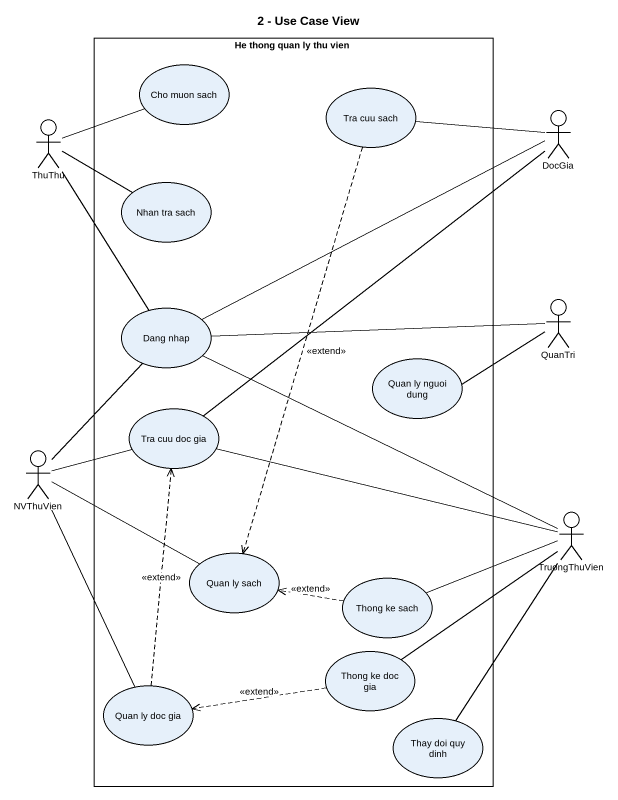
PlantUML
@startuml
title 2 - Use Case View
rectangle "He thong quan ly thu vien" as He_thong_quan_ly_thu_vien {
  usecase "Cho muon sach" as Cho_muon_sach
  usecase "Tra cuu sach" as Tra_cuu_sach
  usecase "Nhan tra sach" as Nhan_tra_sach
  usecase "Dang nhap" as Dang_nhap
  usecase "Quan ly nguoi dung" as Quan_ly_nguoi_dung
  usecase "Tra cuu doc gia" as Tra_cuu_doc_gia
  usecase "Quan ly sach" as Quan_ly_sach
  usecase "Thong ke sach" as Thong_ke_sach
  usecase "Thong ke doc gia" as Thong_ke_doc_gia
  usecase "Quan ly doc gia" as Quan_ly_doc_gia
  usecase "Thay doi quy dinh" as Thay_doi_quy_dinh
}
actor DocGia
actor ThuThu
actor QuanTri
actor NVThuVien
actor TruongThuVien
Tra_cuu_sach ..> Quan_ly_sach : <<extend>>
DocGia -left- Tra_cuu_sach
DocGia -left- Dang_nhap
DocGia -- Tra_cuu_doc_gia
ThuThu -right- Cho_muon_sach
ThuThu -right- Nhan_tra_sach
ThuThu -- Dang_nhap
QuanTri -left- Dang_nhap
QuanTri -left- Quan_ly_nguoi_dung
NVThuVien -up- Dang_nhap
NVThuVien -right- Tra_cuu_doc_gia
NVThuVien -right- Quan_ly_sach
NVThuVien -- Quan_ly_doc_gia
TruongThuVien -left- Dang_nhap
TruongThuVien -left- Tra_cuu_doc_gia
TruongThuVien -left- Thong_ke_sach
TruongThuVien -- Thong_ke_doc_gia
TruongThuVien -- Thay_doi_quy_dinh
Thong_ke_sach .left.> Quan_ly_sach : <<extend>>
Thong_ke_doc_gia .left.> Quan_ly_doc_gia : <<extend>>
Quan_ly_doc_gia .up.> Tra_cuu_doc_gia : <<extend>>
@enduml
